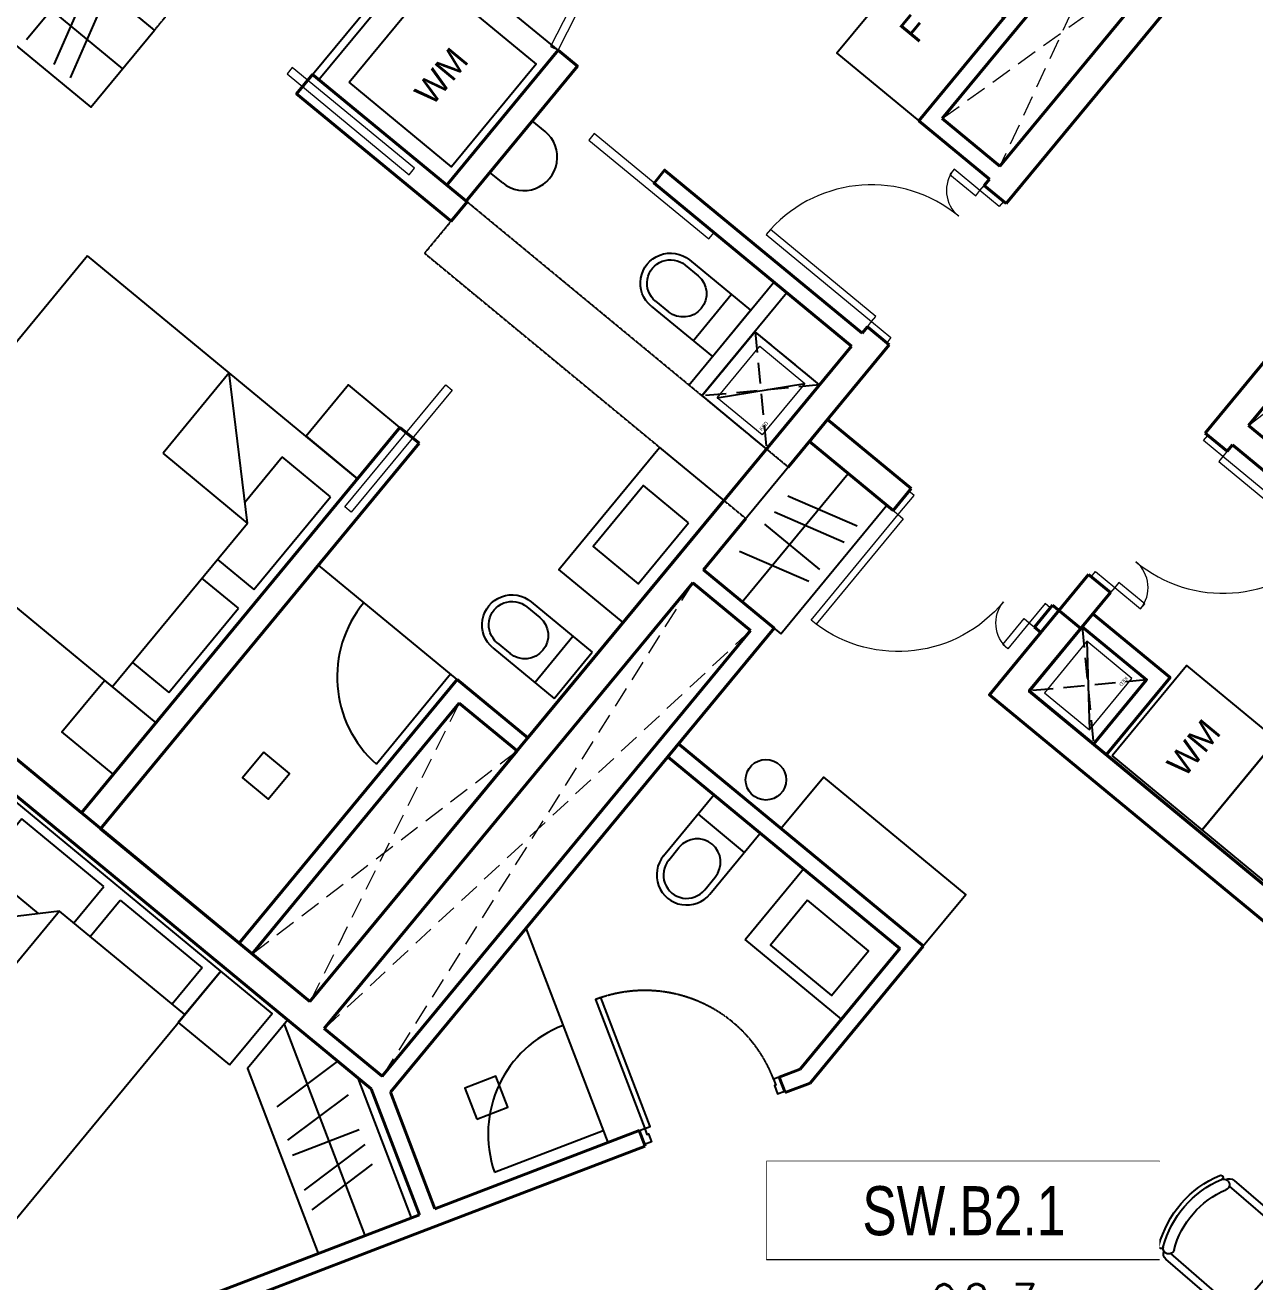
# Model space of a CAD drawing. Header units: millimetres. Extents: x -361679452 to 361242511, y -278557090 to 278849308.
# Drawn here: x 64801 to 72179, y 73824 to 81365 of the extents above; entities that cross this region are included whole.
import ezdxf
from ezdxf.enums import TextEntityAlignment as Align
from ezdxf.xclip import XClip

# ---------------------------------------------------------------- set-up
doc = ezdxf.new("R2010")
doc.units = ezdxf.units.MM
doc.header["$MEASUREMENT"] = 0
doc.header["$XCLIPFRAME"] = 0
doc.set_wipeout_variables(frame=1)
doc.linetypes.add('HIDDEN', pattern=[0.375, 0.25, -0.125])
doc.linetypes.add('TYPICAL 2 +1 BEDROOM FRONT$0$DASHED2', pattern=[9.524999999999999, 6.35, -3.175])
for name, color, linetype in [('A-_ANOT----_H-_N', 8, 'Continuous'), ('A-_FURN----_E-_N', 251, 'Continuous'), ('A-ANNO-ROOM', 50, 'Continuous'), ('A-DRAIN', 251, 'Continuous'), ('A-FLOR-STRS', 1, 'Continuous'), ('A-FURNITURE', 251, 'Continuous'), ('A-GLAZ', 135, 'Continuous'), ('A-UNIT', 1, 'Continuous'), ('A-WINDOW', 60, 'Continuous'), ('KT-Tuong', 1, 'Continuous'), ('MEP-M-DUCT-15', 6, 'Continuous'), ('MEP-M-DUCT-25', 7, 'Continuous'), ('SPE-MEP-General', 170, 'Continuous'), ('trục hút mùi', 21, 'Continuous'), ('TYPICAL 1 BEDROOM$0$A-_DOOR----_E-', 32, 'Continuous'), ('TYPICAL 2 +1 BEDROOM FRONT$0$A-_DOOR----_E-', 32, 'Continuous'), ('Xref_NT1+NT2_MBDV Cot vach_220729$0$ccu12-Thay', 7, 'Continuous')]:
    doc.layers.add(name, color=color, linetype=linetype)
doc.layers.add('A-COLUMN-OPTION 2', color=7, linetype='Continuous', true_color=0x2644ed)
for name, color, linetype, lineweight in [('KT-Chuviet', 255, 'Continuous', 15), ('KT-lomo nuoc', 3, 'HIDDEN', 5), ('KT-Net cat', 1, 'Continuous', 40), ('KT-Net cua', 87, 'Continuous', 9), ('KT-Net thay', 7, 'Continuous', 15), ('KT-Net truc', 18, 'Continuous', 15), ('SPE-MEP-HVAC', 140, 'Continuous', 0), ('SPE-MEP-M-WALL OPENING', 81, 'Continuous', 0)]:
    doc.layers.add(name, color=color, linetype=linetype, lineweight=lineweight)
doc.styles.add('220126_HDN_HBA typical plan$0$210902_YS plan 330pm ver13$0$01 Level 1$0$CENTURY GOTHIC', font='GOTHIC.TTF')
doc.styles.add('220126_HDN_HBA typical plan$0$211210_HDN_HBA_TYPICAL PLAN CORE OPT 1$0$HBA-Text', font='GOTHIC.TTF')
doc.styles.add('font unicode ccu', font='arial.ttf')
doc.styles.add('ROMANS', font='ROMANS.SHX')
doc.styles.get("Standard").update_dxf_attribs({"font": 'arial.ttf'})

# ---------------------------------------------------------------- blocks, each defined once
blk = doc.blocks.new('A$C21AF0CCA')
at = {"layer": 'A-ANNO-ROOM', "insert": (1197.56892258345, 814.6835720778872), "char_height": 600, "attachment_point": 2, "rotation": 0.10542954816276216, "style": '220126_HDN_HBA typical plan$0$211210_HDN_HBA_TYPICAL PLAN CORE OPT 1$0$HBA-Text'}
blk.add_mtext_dynamic_manual_height_columns('1-BR+', width=722857412.8743668, gutter_width=9765.624999999996, heights=[0], dxfattribs=at)
blk = doc.blocks.new('*U28')
at = {"color": 0}
for points in [[(-1100, -150), (-1100, 0), (-1060, 0), (-1060, -150)], [(-40, -150), (-40, 0), (0, 0), (0, -150)], [(-1020, -150), (-1060, -150), (-1060, -350.9565185792744), (-1020, -350.9565185792744)], [(-40, -150), (-80, -150), (-80, -970), (-40, -970)]]:
    blk.add_lwpolyline(points, close=True, dxfattribs=at)
for centre, radius, start, end in [((-1060.538708044109, -150.4191404617477), 200.5381016879552, 270.1539145637665, 0.05069369801717966), ((-41.53932015914406, -152.4398411269907), 818.4643164306439, 179.8292010983319, 267.3066065333389)]:
    blk.add_arc(centre, radius, start, end, dxfattribs=at)
blk = doc.blocks.new('qweewe')
for p, q in [((-226617.649540008, -3043559.718917042, 0.0008727778800783348), (-226617.6495399146, -3043199.718917044, 0.0008727778800783348)), ((-226142.6495399146, -3043199.718917163, 0.0008727778800783348), (-226617.6495399146, -3043199.718917044, 0.0008727778800783348)), ((-226467.6495400079, -3043559.718917079, 0.0008727778800783348), (-226467.6495399145, -3043199.718917081, 0.0008727778800783348)), ((-226142.649539925, -3043239.718917165, 0.0008727778800783348), (-226242.649539925, -3043239.718917139, 0.0008727778800783348)), ((-226142.6495399976, -3043519.718917165, 0.0008727778800783348), (-226242.6495399976, -3043519.718917141, 0.0008727778800783348)), ((-226142.649540008, -3043559.718917165, 0.0008727778800783348), (-226617.649540008, -3043559.718917042, 0.0008727778800783348))]:
    blk.add_line(p, q)
for centre, radius, start, end in [((-226142.6495399613, -3043379.718917165, 0.0008727778800783348), 179.9999999999927, 269.9999999833247, 89.99999998332474), ((-226242.6495399613, -3043379.718917141, 0.0008727778800783348), 139.9999999999927, 89.99999998332474, 269.9999999833247), ((-226142.6495399613, -3043379.718917165, 0.0008727778800783348), 139.9999999999927, 269.9999999833247, 89.99999998332474)]:
    blk.add_arc(centre, radius, start, end)
blk = doc.blocks.new('BEDH-1')
for p, q in [((475, -1.054711873393899e-13), (-475, 1.054711873393899e-13)), ((-475, 1.054711873393899e-13), (-475.0000000000002, -1050)), ((-381.8394731497392, -27.72451273631296), (-381.8394731497393, -215.2726866770535)), ((-20.94842891092413, -27.72451273631304), (-381.8394731497392, -27.72451273631296)), ((-20.94842891092416, -169.6087834425271), (-20.94842891092413, -27.72451273631304)), ((379.7956140944734, -27.72451273631313), (52.11540216114371, -27.72451273631306)), ((52.11540216114371, -27.72451273631306), (52.11540216114368, -169.6087834425271)), ((379.7956140944734, -169.6087834425271), (379.7956140944734, -27.72451273631313)), ((474.9999999999998, -1050), (475, -1.054711873393899e-13)), ((-162.6479800441303, -169.608783442527), (-475.0000000000001, -498.4003835124894)), ((474.9999999999999, -169.6087834425272), (-162.6479800441303, -169.608783442527)), ((-162.6479800441303, -169.608783442527), (-162.6479800441303, -498.4003835124894)), ((-206.9290897110478, -215.2726866770535), (-381.8394731497393, -215.2726866770535)), ((-475.0000000000001, -498.4003835124894), (-162.6479800441303, -498.4003835124894)), ((-475.0000000000002, -1050), (474.9999999999998, -1050))]:
    blk.add_line(p, q)
blk = doc.blocks.new('*U266')
at = {"layer": 'KT-lomo nuoc', "ltscale": 500}
for p, q in [((286.2778191687934, 346.6552116382866), (1503.509651482183, -1241.617403262233)), ((1789.787470650976, -894.9528945716069), (1.734723475976807e-18, -0.009297052340116354))]:
    blk.add_line(p, q, dxfattribs=at)
blk.add_lwpolyline([(286.2778191687934, 346.6552116382866), (1789.787470650976, -894.9528945716069), (1503.509651482183, -1241.617403262233), (1.734723475976807e-18, -0.009297052340116354)], close=True, dxfattribs=at)
blk = doc.blocks.new('*U272')
at = {"layer": 'KT-lomo nuoc', "ltscale": 500}
for p, q in [((286.7013093576688, 347.1680317327252), (1321.697493720567, -1091.475733960811)), ((1608.398803078236, -744.2984051757461), (1.734723475976807e-18, -0.009297052340116354))]:
    blk.add_line(p, q, dxfattribs=at)
blk.add_lwpolyline([(286.7013093576688, 347.1680317327252), (1608.398803078236, -744.2984051757461), (1321.697493720567, -1091.475733960811), (1.734723475976807e-18, -0.009297052340116354)], close=True, dxfattribs=at)
blk = doc.blocks.new('EEWQEQEWQE')
at = {"layer": 'A-_ANOT----_H-_N', "elevation": -1.478452713999903e-08}
blk.add_lwpolyline([(2150717.997624395, -1826763.591999733), (2150517.997624395, -1826763.591999733), (2150517.997624395, -1826963.591999733), (2150717.997624393, -1826963.591999733)], close=True, dxfattribs=at)
at = {"layer": 'A-COLUMN-OPTION 2', "linetype": 'HIDDEN', "transparency": 33554618}
blk.add_lwpolyline([(2154041.375773023, -1821398.784992293), (2153641.375773028, -1821398.784992293), (2153641.375477958, -1823498.784992292), (2154041.375477955, -1823498.784992296)], close=True, dxfattribs=at)
at = {"layer": 'A-COLUMN-OPTION 2', "linetype": 'HIDDEN', "transparency": 33554618, "elevation": 1.655659883832373e-08}
blk.add_lwpolyline([(2154041.375782398, -1825600.149225699), (2153641.3757824, -1825600.149225694), (2153641.3757824, -1828100.149225696), (2154041.375782397, -1828100.149225689)], close=True, dxfattribs=at)
at = {"layer": 'A-DRAIN'}
for p, q in [((2153341.373201197, -1821660.22217115, -0.005215814320935779), (2153341.37564096, -1823498.783034294, -0.0582223487648839)), ((2153535.650548475, -1822944.107866433, -0.1498657787379717), (2153107.411976278, -1822944.105071465, -0.1498657787379717)), ((2153535.649927223, -1823039.294495371, -0.1498657787379717), (2153098.755770832, -1823164.768188817, -0.1498657787379716)), ((2153535.649108281, -1823164.771040277, -0.1498657787379716), (2153098.754951885, -1823290.244733722, -0.1498657787379717)), ((2154265.026035154, -1825693.690635293, -0.07536081785618566), (2154264.851743987, -1825593.418900863, -0.07536081785680204)), ((2151792.573295628, -1827379.843798171, 1.660053881483133e-08), (2151792.723466101, -1826301.218238071, -0.1232705323116626)), ((2151792.588710848, -1827329.843757253, -0.01063420374967751), (2151093.035287879, -1827329.935462189, -0.01063420374954912))]:
    blk.add_line(p, q, dxfattribs=at)
at = {"layer": 'A-DRAIN', "extrusion": (-4.29037403845902e-11, 7.506917575683006e-07, 0.9999999999997183)}
blk.add_line((2155090.294810928, -1825442.151926782, -0.07536081785680082), (2155090.231989507, -1824449.516123737, -0.0007507287103676323), dxfattribs=at)
at = {"layer": 'A-DRAIN'}
blk.add_lwpolyline([(2153641.375477958, -1823498.784992292), (2153641.37575843, -1821502.668993143), (2153041.372740547, -1821819.861105507), (2153041.375803957, -1823498.781076291)], close=True, dxfattribs=at)
for points, elevation in [([(2154143.3874787, -1824597.814567751), (2154943.387478698, -1824597.814567753), (2154943.3874787, -1825393.98024783), (2154143.387478701, -1825393.980247832)], -0.1303387026334293), ([(2150441.37307075, -1826151.348953924), (2150041.37307075, -1826151.348953922), (2150041.37307075, -1825751.348953924), (2150441.373070751, -1825751.348953922)], -1.493546528119616e-08), ([(2152341.3757824, -1826151.350313158), (2152741.3757824, -1826151.350313158), (2152741.3757824, -1825751.350313158), (2152341.3757824, -1825751.35031316)], -1.493546528119616e-08), ([(2156141.997408668, -1827379.844898239), (2156941.997408666, -1827379.84489824), (2156942.006535355, -1826743.369985578), (2156142.006535355, -1826743.36998558)], 1.655659908946795e-08), ([(2152691.567477744, -1827929.844196816), (2152690.754005742, -1827429.844748261), (2153640.562302883, -1827429.844798225), (2153641.375774887, -1827929.844246775)], 1.655659881810432e-08), ([(2153402.687508949, -1827851.874827492), (2153403.162034284, -1827501.875149051), (2152928.162470937, -1827501.231150385), (2152927.687945605, -1827851.230828822)], 9.559745229531318e-07)]:
    blk.add_lwpolyline(points, close=True, dxfattribs=dict(at, elevation=elevation))
at = {"layer": 'A-DRAIN', "elevation": -0.07536081785556939}
blk.add_lwpolyline([(2154665.024773213, -1825692.723383341), (2154664.850954797, -1825592.723626875)], dxfattribs=at)
at = {"layer": 'A-DRAIN'}
for centre, radius, start, end in [((2154465.025075346, -1825693.071020503, -0.07536081785618562), 200, 180.0219103936176, 0.09959071826763516), ((2151792.591988118, -1827354.843757036, -0.01063420368761836), 700.0000000000008, 90.00751094027243, 177.9607978027903)]:
    blk.add_arc(centre, radius, start, end, dxfattribs=at)
at = {"layer": 'A-FURNITURE', "extrusion": (-4.290374038527842e-11, 7.506917575683004e-07, 0.9999999999997182)}
blk.add_line((2154041.375783684, -1827326.423576429, -6.973141551509953), (2154842.989443049, -1827326.423581665, 3.593608077778754e-08), dxfattribs=at)
at = {"layer": 'A-GLAZ'}
for points in [[(2159434.622807985, -1818632.002951168, 0.04860177569147663), (2148632.312389636, -1824181.571741634, 0.0197340581836369), (2148391.745191189, -1824343.434509244, 0.001147347781733082)], [(2159434.622807987, -1818739.588816064, 0.04844284070302934), (2148686.419099741, -1824265.669684074, 0.001413901070745157), (2148396.962371796, -1824452.649634288, 0.001413901070745157)], [(2159434.622807986, -1818847.20183405, 0.0482833586568375), (2148740.525809843, -1824349.767626508, 0.001681507526540475), (2148396.962371796, -1824571.959113657, 0.001681507526540475)]]:
    blk.add_lwpolyline(points, format="xyb", dxfattribs=at)
at = {"layer": 'KT-Net cat'}
for p, q in [((2149741.375709262, -1826150.932641408, 1.66005387340447e-08), (2149741.375722187, -1823719.172862774, 1.660053889063739e-08)), ((2149741.375708465, -1826150.932641408, -1.493546528119616e-08), (2152741.3757824, -1826151.350313158, -1.493546528119616e-08)), ((2152741.3757824, -1826151.350313158, -1.493546528119616e-08), (2152741.3757824, -1826301.35031316, -1.493546528119616e-08)), ((2149741.375699807, -1827929.843279376, 1.660053861949197e-08), (2149741.375708465, -1826300.932641407, 1.660053872438854e-08)), ((2152741.3757824, -1826301.35031316, -1.493546528119616e-08), (2149741.375708465, -1826300.932641407, -1.493546528119616e-08)), ((2149741.375838914, -1827379.843279377, 1.66005386549115e-08), (2151792.573295628, -1827379.843798171, 1.660053881483133e-08)), ((2151792.573295628, -1827379.843798171, 1.660053881483133e-08), (2151792.573156519, -1827929.84953869, 1.660053877941856e-08)), ((2156141.997408668, -1827379.844898239, 1.660053915393589e-08), (2156141.997269561, -1827929.844898239, 1.660053911851635e-08)), ((2156141.997408668, -1827379.844898239, 1.660053915393589e-08), (2157956.116777372, -1827379.845357071, 1.660053929537683e-08)), ((2149741.375813622, -1827479.843279376, 1.660053864847405e-08), (2151692.573270335, -1827479.843772879, 1.66005388005944e-08)), ((2151692.573270335, -1827479.843772879, 1.66005388005944e-08), (2151692.573156519, -1827929.849513398, 1.660053877161909e-08)), ((2156241.997383376, -1827479.844923531, 1.660053915529114e-08), (2156241.997269561, -1827929.844923531, 1.660053912631583e-08)), ((2156241.997383376, -1827479.844923531, 1.660053915529114e-08), (2157956.11666388, -1827479.845357071, 1.66005392889326e-08)), ((2149741.375699807, -1827929.843279376, 1.660053861949197e-08), (2151692.573156521, -1827929.843772879, 1.660053877161909e-08)), ((2151792.57315652, -1827929.843798171, 1.660053877941856e-08), (2154842.989443043, -1827929.844569691, 1.660053901724509e-08)), ((2154942.989291981, -1827929.844594982, 1.66005390250378e-08), (2154992.98929097, -1827929.844607629, 1.660053902893414e-08)), ((2154992.98929097, -1827929.844607629, 1.660053902893414e-08), (2154992.97847887, -1828099.950830385, 1.254999591519081e-08)), ((2156092.98929097, -1827929.844885843, 1.660053911470131e-08), (2156092.978474444, -1828100.020747343, 7.867792655539571e-09)), ((2156092.98929097, -1827929.844885843, 1.660053911470131e-08), (2156141.997269561, -1827929.844898239, 1.660053911851635e-08)), ((2156241.997269561, -1827929.844923531, 1.660053912631583e-08), (2157956.116153169, -1827929.845357071, 1.666628604497414e-08)), ((2154992.97847887, -1828099.950830386, 1.254999591519081e-08), (2154041.375768254, -1828099.890345688, 1.660053894379718e-08)), ((2158041.375783846, -1828100.144589173), (2156092.978474444, -1828100.020747343, 7.867792655532795e-09))]:
    blk.add_line(p, q, dxfattribs=at)
at = {"layer": 'KT-Net cat', "elevation": 1.655659899930866e-08}
blk.add_lwpolyline([(2154040.048755605, -1824399.467109241), (2153890.048755523, -1824399.464251628), (2153891.375782317, -1825600.146368078), (2154041.375782398, -1825600.149225699)], close=True, dxfattribs=at)
at = {"layer": 'KT-Net cat', "extrusion": (0, 0, -1)}
for points, elevation in [([(-2154038.788087633, -1825593.979945699), (-2155090.642447945, -1825592.151624652), (-2155090.294810928, -1825442.151926782), (-2154038.440450622, -1825443.980247832)], 0.0753608178568019), ([(-2154842.989443043, -1827929.844569691), (-2154842.989443046, -1826393.69521466), (-2154942.989291981, -1826393.521396154), (-2154942.989291981, -1827929.844594982)], -3.593607914148929e-08)]:
    blk.add_lwpolyline(points, dxfattribs=dict(at, elevation=elevation))
at = {"layer": 'KT-Net cua'}
for points, elevation in [([(2153945.596036163, -1825228.566544292), (2153995.596036165, -1825228.566544292), (2153995.596036163, -1824278.566544284), (2153945.596036163, -1824278.566544286)], -0.01005441728177935), ([(2154793.755986623, -1826860.034578567), (2154843.755911088, -1826859.947669313), (2154842.222975001, -1825927.442760004), (2154792.223050533, -1825927.529669263)], 3.593607914148251e-08), ([(2152162.94271604, -1826251.350313158), (2152162.942716038, -1826201.350313156), (2153112.942716045, -1826201.350313156), (2153112.942716043, -1826251.350313158)], -1.493546528119616e-08)]:
    blk.add_lwpolyline(points, close=True, dxfattribs=dict(at, elevation=elevation))
at = {"layer": 'KT-Net cua', "extrusion": (-4.29037403845902e-11, 7.506917575683006e-07, 0.9999999999997183), "elevation": -1.445797656660422}
blk.add_lwpolyline([(2155578.732471141, -1825332.404002667), (2155567.829054462, -1825283.607327525), (2155079.391394249, -1825393.355251079), (2155090.29481093, -1825442.151926217)], close=True, dxfattribs=at)
at = {"layer": 'KT-Tuong'}
for p, q in [((2154041.375782397, -1827326.423576428, -6.973141562700531), (2154842.989443044, -1827326.423581665, 3.589055649669757e-08)), ((2154041.375781744, -1827426.423576429, -6.973141562700531), (2154842.989442391, -1827426.423581665, 3.589055643486086e-08))]:
    blk.add_line(p, q, dxfattribs=at)
at = {"layer": 'TYPICAL 1 BEDROOM$0$A-_DOOR----_E-', "extrusion": (7.506488538279159e-07, 7.50734661307781e-07, 0.9999999999994365), "elevation": 0.2472877942679956}
blk.add_lwpolyline([(2154040.048755003, -1824449.467109943), (2154040.048755003, -1824399.467109935), (2155090.235221373, -1824399.516124585), (2155090.235221371, -1824449.516124587)], close=True, dxfattribs=at)
at = {"layer": 'A-FURNITURE', "xscale": 2.000000000000008, "yscale": 2.000000000000008, "zscale": 2.000000000000008, "rotation": 180.0003884753696}
blk.add_blockref('BEDH-1', (2151391.375782894, -1826151.356754324, -1.493546528119615e-08), dxfattribs=at)
at = {"layer": 'A-FURNITURE'}
for p, xscale, rotation in [((5197424.039126122, -1595419.348312099, -0.001303066083647497), -0.9999999999999997, 270.0995909827211), ((5195639.989064785, -1601334.303281378, 0.04385997043025281), -1, 269.9990237989078)]:
    blk.add_blockref('qweewe', p, dxfattribs=dict(at, xscale=xscale, rotation=rotation))
at = {"layer": 'KT-lomo nuoc', "linetype": 'HIDDEN', "extrusion": (4.341341446516369e-13, 2.487609216719892e-17, -1), "zscale": -1, "rotation": 39.54789867754551}
blk.add_blockref('*U266', (-2151691.28769772, -1827929.525678411, 9.340771742080558e-07), dxfattribs=at)
at = {"layer": 'KT-lomo nuoc', "linetype": 'HIDDEN', "extrusion": (4.341341446516368e-13, 2.487609216722416e-17, -1), "zscale": -1, "rotation": 39.54789867754551}
blk.add_blockref('*U272', (-2157956.116153169, -1827929.845357071, 9.201306748915374e-07), dxfattribs=at)
at = {"layer": 'KT-Net cua', "rotation": 179.9999999999998}
blk.add_blockref('*U28', (2154992.989283457, -1828079.844607629, 1.660057004100585e-08), dxfattribs=at)
at = {"layer": 'A-DRAIN', "char_height": 150, "width": 310.8634934604634, "attachment_point": 6, "style": '220126_HDN_HBA typical plan$0$210902_YS plan 330pm ver13$0$01 Level 1$0$CENTURY GOTHIC'}
for s, insert in [('WM', (2154702.276928265, -1825001.726677799, -0.08883306734944026)), ('F', (2156610.474849084, -1827005.240449664, 0.1269280912020526))]:
    blk.add_mtext(s, dxfattribs=dict(at, insert=insert))
blk = doc.blocks.new('queen')
at = {"layer": 'A-_FURN----_E-_N', "color": 8, "ltscale": 5}
for p, q in [((103708.7220491096, -43779.56716111233, 0.08430394160656397), (103708.7349314408, -42179.5671611561, 0.08430394160656397)), ((103708.7349314408, -42179.5671611561, 0.08430394160656397), (105708.7349313924, -42179.58139952202, 0.08430394160656397)), ((105369.5173645152, -42179.57909956784, 0.08430394160656397), (105369.5087177863, -43154.87505962676, 0.08430394160656397)), ((105708.7349313924, -42179.58139952202, 0.08430394160656397), (105708.7220490614, -43779.58139947825, 0.08430394160656397)), ((105653.2742868792, -42278.08792949957, 0.08430394160656397), (105369.5164911309, -42278.09128250298, 0.08430394160656397)), ((105653.2791806876, -42916.0818454111, 0.08430394160656397), (105653.2742868792, -42278.08792949957, 0.08430394160656397)), ((105369.5106392817, -42916.08376941108, 0.08430394160656397), (105653.2791806876, -42916.0818454111, 0.08430394160656397)), ((105369.5106392817, -43043.07902958919, 0.08430394160656397), (105653.2791806876, -43043.08095358917, 0.08430394160656397)), ((105653.2791806876, -43043.08095358917, 0.08430394160656397), (105653.2742868792, -43681.07486950071, 0.08430394160656397)), ((104711.9212820593, -43779.57464099536, 0.08430394160656397), (104711.9255176615, -43154.87060109805, 0.08430394160656397)), ((105369.5087177863, -43154.87505962676, 0.08430394160656397), (104711.9212820593, -43779.57464099536, 0.08430394160656397)), ((105369.5087177863, -43154.87505962676, 0.08430394160656397), (104711.9255176615, -43154.87060109805, 0.08430394160656397)), ((105278.1783354485, -43241.63774472778, 0.08430394160656397), (105278.1779390064, -43681.07232628227, 0.08430394160656397)), ((105653.2742868792, -43681.07486950071, 0.08430394160656397), (105278.1779390064, -43681.07232628227, 0.08430394160656397)), ((105708.7220490614, -43779.58139947825, 0.08430394160656397), (103708.7220491096, -43779.56716111233, 0.08430394160656397))]:
    blk.add_line(p, q, dxfattribs=at)
at = {"layer": 'A-_FURN----_E-_N', "color": 8, "ltscale": 5, "elevation": 0.08430394160656397}
for points in [[(105308.7349313924, -41779.58139952202), (105708.7349313924, -41779.58139952202), (105708.7349313924, -42179.58139952202), (105308.7349313924, -42179.58139952202)], [(105308.7349313924, -43779.58004353079), (105708.7349313924, -43779.58004353079), (105708.7349313924, -44179.58004353079), (105308.7349313924, -44179.58004353079)]]:
    blk.add_lwpolyline(points, close=True, dxfattribs=at)
blk = doc.blocks.new('*U64')
at = {"layer": 'TYPICAL 2 +1 BEDROOM FRONT$0$A-_DOOR----_E-'}
for points in [[(79.99999999912372, 920), (39.9999999991237, 920), (39.99999999912325, 0), (79.99999999912325, 0)], [(0, 0), (0, 0), (0, 0), (39.99999999912325, 0), (39.99999999912325, -42), (49.99999999912689, -42), (49.99999999912689, -100), (0, -100), (0, -100), (0, -100)], [(1000, 0), (1000, 0), (1000, 0), (960.0000000008731, 0), (960.0000000008731, -42), (950.0000000008731, -42), (950.0000000008731, -100), (1000, -100), (1000, -100), (1000, -100)]]:
    blk.add_lwpolyline(points, close=True, dxfattribs=at)
at = {"layer": 'TYPICAL 2 +1 BEDROOM FRONT$0$A-_DOOR----_E-', "color": 8, "linetype": 'TYPICAL 2 +1 BEDROOM FRONT$0$DASHED2', "ltscale": 0.1}
blk.add_arc((39.99999999912325, 0), 920.0000000017498, 0, 90, dxfattribs=at)
blk = doc.blocks.new('CH12')
for p, q in [((-312.375, -149.2411279597436), (-312.375, -572.1779138786915)), ((-267.75, -149.2411279597436), (-267.75, -639.6303226458076)), ((267.75, -639.6303226458076), (267.75, -149.2411280118249)), ((312.375, -572.1779138786915), (312.375, -149.2411246072115)), ((-232.0500000000029, -675.3303226458047), (232.0500000000029, -675.3303226458047))]:
    blk.add_line(p, q)
for centre, radius, start, end in [((-273.6712626853696, -77.20016474780641), 13.38749999999989, 116.2505862071374, 296.2505862071374), ((0, -632.1362743546706), 632.1362743546692, 63.74941379286258, 116.2505862071374), ((0, -632.1362743546706), 605.3612743546691, 63.7494137928626, 116.2505862071374), ((273.671262685355, -77.20016474780641), 13.38750000000007, 243.7494137928627, 63.74941379286245), ((-267.75, -149.2411279597436), 44.62499999999999, 111.939144832112, 180), ((-252.9468673518131, -119.2240579767858), 33.46874999998481, 116.2505888953854, 296.2505888953855), ((0, -632.1362743546706), 538.4237743546691, 63.74941109871938, 116.2505888953856), ((252.9468674045929, -119.2240580028119), 33.46875000001501, 243.7494110987195, 63.74941109871941), ((267.75, -149.2411280118286), 44.62499999999959, 0, 68.06085506708637), ((-290.0625, -549.8654138786915), 31.55464011044969, 225, 315), ((290.0625, -549.8654138786915), 31.55464011044961, 225.0000000000001, 315.0000000000002), ((-232.0500000000029, -639.6303226458076), 35.7, 180, 269.9999999999999), ((232.0500000000029, -639.6303226458076), 35.7, 270, 0)]:
    blk.add_arc(centre, radius, start, end)
blk = doc.blocks.new('*U268')
at = {"layer": 'KT-lomo nuoc', "ltscale": 500}
for p, q in [((286.681388548338, 347.1439088803174), (2675.497267523153, -2209.45244377532)), ((2962.178656071492, -1862.299237842663), (1.734723475976807e-18, -0.009297052340116354))]:
    blk.add_line(p, q, dxfattribs=at)
blk.add_lwpolyline([(286.681388548338, 347.1439088803174), (2962.178656071492, -1862.299237842663), (2675.497267523153, -2209.45244377532), (1.734723475976807e-18, -0.009297052340116354)], close=True, dxfattribs=at)
blk = doc.blocks.new('Condo-2BR corner 2')
at = {"layer": 'A-COLUMN-OPTION 2', "linetype": 'HIDDEN', "transparency": 33554618, "elevation": 1.655654818526215e-08}
blk.add_lwpolyline([(-4201.36423340076, -9.378494723932818e-06), (-4201.364233398839, 399.9999906215198), (-6701.364233398897, 399.9999906233752), (-6701.364233397035, -9.37651566346176e-06)], close=True, dxfattribs=at)
at = {"layer": 'A-COLUMN-OPTION 2', "linetype": 'HIDDEN', "transparency": 33554618}
blk.add_lwpolyline([(-2.91038304567337e-11, -1.818989403545856e-11), (-1.891748979687691e-09, 399.9999999943939), (-2100.00000000195, 400.0002950634043), (-2100.000000000087, 0.0002950690868601669)], close=True, dxfattribs=at)
at = {"layer": 'A-DRAIN'}
for p, q in [((-7440.796155052813, 4814.379487968388, -0.1498657773984647), (-7334.801251864585, 5256.403505570535, -0.1498657773984647)), ((-6498.058698369743, 4504.054256881911, -0.0205319574186276), (-7679.308155727194, 5172.599135126668, -0.05966394208628576)), ((-7331.596373815642, 4752.57519119923, -0.1498657773984647), (-7225.601470631111, 5194.5992087921, -0.1498657773984647)), ((-7248.75731361151, 4705.690391590211, -0.1498657773984647), (-7037.82559068923, 5078.378039618347, -0.1498657773984647)), ((-7063.10008260663, 4585.701580415818, -0.1498657773984647), (-6957.105179422157, 5027.725598004963, -0.1498657773984647)), ((-6885.829569336114, 4472.512011220537, -0.03162220447224945), (-6779.834666149778, 4914.5360288228, -0.03162220447224945)), ((-7003.137621435191, 800.0769865405637, -0.02939108260033813), (-7003.078162560327, -199.9518695828192, -0.05822236425611468)), ((-6795.869661565928, 575.410391919253, -0.1498657937756705), (-7232.756523406337, 449.9113019573961, -0.1498657931018126)), ((-6808.835498735396, 354.7345905751099, -0.1498657939899868), (-7237.074070373637, 354.7124919649323, -0.1498657931966317)), ((-6808.830586772499, 259.5479617603014, -0.1498657940928006), (-7245.717448620155, 134.0488718021479, -0.1498657934189428)), ((-6808.824111742986, 134.0714170225001, -0.1498657942283318), (-7245.710973594425, 8.572327056903305, -0.1498657935544739))]:
    blk.add_line(p, q, dxfattribs=at)
for points, elevation in [([(-7827.075059159222, 4911.515126848219), (-7046.962310552219, 4469.999768836202), (-6498.058700436581, 4469.999765843462), (-6498.058698371548, 4848.76966107386), (-7531.541276803677, 5433.683100102116)], 1.339506974741209e-09), ([(-7302.915409525362, 800.0590134235863), (-7302.877267232485, -200.0208364614555), (-6701.350372429413, -199.9848756879474), (-6701.388232864236, 799.9612255593347)], -1.154599566703729e-05)]:
    blk.add_lwpolyline(points, close=True, dxfattribs=dict(at, elevation=elevation))
at = {"layer": 'A-FURNITURE', "ltscale": 5}
for p, q in [((-8035.800803992985, 4384.380130408277, 0.02753256274938359), (-8380.417466363026, 3775.477525416685, -1.660234513806331e-08)), ((-7250.444563017198, 3135.954082283246, -1.823858999609317e-08), (-8448.289063047676, 3813.890373190949, -1.526520218038526e-08))]:
    blk.add_line(p, q, dxfattribs=at)
for points, elevation in [([(-7751.44530143225, 4207.172664700021), (-7849.955162145285, 4033.115756349562), (-7675.898253796709, 3934.60589564771), (-7577.3883930874, 4108.662803990675)], -1.727929219721519e-08), ([(-8306.633913404163, 2350.340449556566), (-8306.568792723876, 1800.340453414126), (-9056.5687874695, 1800.251652494004), (-9056.633908144053, 2350.251648634508)], -1.153886529127525e-05), ([(-8446.012136517878, 1929.903609910903), (-8445.579051581037, 2279.90334208489), (-8920.578687847563, 2280.491100208663), (-8921.011772782513, 1930.491368038569)], -1.153863049906763e-05), ([(-8048.447211802093, 1700.3523708842), (-8048.42319283649, 1299.734467111444), (-9156.538779951661, 1299.746226999869), (-9156.562798913656, 1700.364130770733)], -1.153886529123538e-05)]:
    blk.add_lwpolyline(points, close=True, dxfattribs=dict(at, elevation=elevation))
blk.add_circle((-7792.637511702458, 1532.145579712447, -1.044842047490067e-09), 121.6887198863556, dxfattribs=at)
blk.add_arc((-8402.112456951378, 3787.877177525272, 0.02753256360481011), 699.9999999165466, 330.4926838101224, 58.44597080747133, dxfattribs=at)
at = {"layer": 'KT-Net cat'}
for p, q in [((-6835.226498560776, 6664.005605297312, -1.493545078436957e-08), (-7851.700343933742, 4867.999665733212, -1.315230850483962e-08)), ((-6971.509887866181, 6626.232084173233, -1.493543122210299e-08), (-7891.276988965372, 5001.096713809016, -1.493616524176634e-08)), ((-7891.279766179679, 5001.092211343293, -1.493546621129931e-08), (-8633.82618558788, 3689.087720377265, -1.493546615682494e-08)), ((-7851.700343933742, 4867.999665733212, 2.864791967404246e-09), (-7148.474991840165, 4469.999769375743, 4.019106038042731e-09)), ((-8546.798885046679, 3639.833435041848, -1.493546614737883e-08), (-7900.956502132089, 4780.971906474795, -1.493546619475846e-08)), ((-7900.956502132089, 4780.971906474795, -1.493546587659256e-08), (-7249.954619713681, 4412.528588895784, 4.746795202556662e-09)), ((-7148.474991840165, 4469.999769375743), (-6699.997747214366, 4469.999766992009, -1.695940876049343e-09)), ((-2425.92285372896, 4470.000050905928, -1.493545087372138e-08), (-6701.350333635899, 4470.000074177853, -1.493545114784835e-08)), ((-7251.34239452632, 800.1723043622151, -3.689774948103485e-09), (-7249.954619713681, 4412.528588895784)), ((-7151.30402073171, 900.1339158365045), (-7149.970914565929, 4369.999769383659)), ((-7149.970914565929, 4369.999769383659), (-6699.970881421788, 4369.999766991885, -1.695940868243087e-09)), ((-6701.302722577791, 899.9612001050664), (-6699.970881421876, 4369.999766991943)), ((-6529.997750006238, 4300.000073207604), (-6531.494552537595, 400.1770337362723)), ((-6529.997750006238, 4300.000073207604), (-2320.387870481325, 4300.000050833401, -1.493545085248457e-08)), ((-8633.82618558788, 3689.087720377265, -1.493546615682494e-08), (-8546.798885046679, 3639.833435041848, -1.493546614737883e-08)), ((-9077.120434572891, 2905.831574868371, -1.493675783428329e-08), (-9156.626650100661, 2765.353014288874, -1.369836620105441e-06)), ((-8990.091985692241, 2856.576635162044, -1.493837742707595e-08), (-9077.120439861028, 2905.831565516015, -1.49367578327112e-08)), ((-8990.091985692241, 2856.576635162044, -1.493837742729279e-08), (-9056.6250711389, 2739.020139579483, 8.772121406523198e-07)), ((-9156.56279891354, 1700.364130770769, -1.153886529121714e-05), (-9156.626650100661, 2765.353014288874, -1.153886529131405e-05)), ((-9056.56878913645, 1800.279457119945, -1.153886529123454e-05), (-9056.6250711389, 2739.020139579483, -1.153886529132638e-05)), ((-7250.934980600228, 1800.38771352125, -1.425334645432642e-08), (-9056.56878913645, 1800.279457119945, -3.311087751919591e-07)), ((-7250.995550085761, 1700.387709711937, -1.425326267021152e-08), (-9156.577640011965, 1700.273460935805, -1.188808870948902e-08)), ((-6701.302722577791, 899.9612001050664), (-7151.30402073171, 900.1339158365045)), ((-6701.388232864236, 799.9612255593347, 1.660212475643478e-08), (-7251.34239452632, 800.1723043621787, -3.689774948103485e-09)), ((-6701.364253271546, 399.999990623397, 1.660048825952078e-08), (-6701.388232864178, 799.9612255593711, 1.660030829012555e-08)), ((-8451.368695830897, -199.9765374734379), (-8501.364204146172, -199.9756290093101)), ((-8451.368695830897, -199.9765374734889), (-8451.358503447525, -369.9776840362501)), ((-6701.350372429792, -200.0083369078311), (-7351.368694632518, -199.9965254801245)), ((-7351.368694632518, -199.9965254801245), (-7351.358502292249, -369.9969515185767))]:
    blk.add_line(p, q, dxfattribs=at)
for points, elevation in [([(-8501.364204146172, -199.9756290093101), (-8501.373716370523, 285.1521434799761), (-17401.34717227632, 284.9999906503181), (-17401.34897449086, 114.9999905889745), (-8671.371177292109, 115.3875224804324), (-8671.36460769907, -369.9738304328312), (-8451.358503447525, -369.9776840362501)], 1.655654810141795e-08), ([(-7351.358502292249, -369.9969515185767), (-6701.121550537966, -370.0083508946009), (-6701.121547506162, -200.0083508109201)], 1.655654820087141e-08)]:
    blk.add_lwpolyline(points, dxfattribs=dict(at, elevation=elevation))
at = {"layer": 'A-FURNITURE', "xscale": -1.000000000000002, "rotation": 90}
blk.add_blockref('queen', (-48180.93353182459, 110208.7378531824, -0.08430395654201485), dxfattribs=at)
at = {"layer": 'A-FURNITURE', "ltscale": 5, "rotation": 90.00678390549322}
blk.add_blockref('qweewe', (-3051196.498987625, 228057.6681737601, -0.0008727776392436135), dxfattribs=at)
at = {"layer": 'A-FURNITURE', "ltscale": 5, "xscale": -0.999999999999998, "rotation": 268.6719119711555}
blk.add_blockref('CH12', (-11332.89465455904, 1905.802914954682), dxfattribs=at)
at = {"layer": 'A-WINDOW', "xscale": 0.9000000000000011, "yscale": 0.9000000000000011, "zscale": 0.9000000000000011, "rotation": 240.4917219300347}
blk.add_blockref('*U64', (-8546.798887335317, 3639.833430998155, 6.376322008639664e-08), dxfattribs=at)
at = {"layer": 'KT-lomo nuoc', "linetype": 'HIDDEN', "extrusion": (2.609276103385174e-17, -4.341341445802161e-13, -1), "zscale": -1, "rotation": 129.5477381050773}
blk.add_blockref('*U268', (7151.304020733951, 900.1339100813457), dxfattribs=at)
at = {"layer": 'KT-Net cua', "xscale": -0.9999999999999992, "rotation": 179.9999999999998}
blk.add_blockref('*U28', (-7351.364199428557, -349.9730863234327), dxfattribs=at)
blk = doc.blocks.new('*U264')
at = {"layer": 'KT-lomo nuoc', "ltscale": 500}
for p, q in [((280.2058679137059, 339.302458970441), (1552.679216789929, -1282.22195196249)), ((1832.885084703635, -942.9101959397093), (1.734723475976807e-18, -0.009297052340116354))]:
    blk.add_line(p, q, dxfattribs=at)
blk.add_lwpolyline([(280.2058679137059, 339.302458970441), (1832.885084703635, -942.9101959397093), (1552.679216789929, -1282.22195196249), (1.734723475976807e-18, -0.009297052340116354)], close=True, dxfattribs=at)
blk = doc.blocks.new('Studio 3')
at = {"layer": 'A-FURNITURE'}
for points, elevation in [([(746.0522907692939, -352.6083440365037), (1191.802530677989, 187.120035445434), (1731.530910162255, -258.6302044636104), (1285.78067025356, -798.3585839455482)], -0.04131058838218386), ([(1285.78067025356, -798.358583947178), (1731.530910162255, -258.6302044626791), (2271.259289646521, -704.3804443717236), (1825.509049734101, -1244.108823853894)], -0.04131058838218381)]:
    blk.add_lwpolyline(points, close=True, dxfattribs=dict(at, elevation=elevation))
at = {"layer": 'KT-Net cat'}
for p, q in [((2923.068800344074, 3273.033592287116, -4.84618602904778e-09), (1563.478012627893, 1626.71612120379, -4.846186195522432e-09)), ((1563.184794185596, 1626.958279908926, -4.846186195497946e-09), (1910.448695335392, 1340.165348401584, -4.846186224498278e-09)), ((1436.137242771365, 1472.520214545599, -4.846186211114632e-09), (1305.060322063626, 1580.773866444884, -4.846186200168085e-09)), ((1467.844720220222, 1510.914542132756, -4.846186207232217e-09), (1436.137242771365, 1472.520214545599, -4.846186211114632e-09)), ((3268.984307954408, 23.65806866396451, -4.846186357622715e-09), (1467.809767010331, 1510.943404075515, -4.846186207229302e-09)), ((604.6428063772619, 732.5903344614198, -4.846186285935901e-09), (63.46835445234319, 77.28657456714427, -4.84618635219983e-09)), ((735.722896776977, 624.3340627001016, -4.846186296882715e-09), (604.6428063772619, 732.5903344614198, -4.846186285935901e-09)), ((735.722354864818, 624.3399212137447, -4.846186296882123e-09), (248.5367587653454, 34.41082948603434, -4.846186356535404e-09)), ((248.5367587653454, 34.41082948603434, -4.846186356535404e-09), (6975.983189928287, -5522.444708058261, -4.846186918441356e-09))]:
    blk.add_line(p, q, dxfattribs=at)
at = {"layer": 'KT-Net cat', "elevation": -4.890126305617717e-09}
blk.add_lwpolyline([(2791.989251856532, 3381.284005534777), (1305.060349900858, 1580.773843458446)], dxfattribs=at)
at = {"layer": 'KT-lomo nuoc', "linetype": 'HIDDEN', "extrusion": (2.764423071008052e-13, 3.347418513063647e-13, -1), "zscale": -1, "rotation": 349.1023465244098}
blk.add_blockref('*U264', (-3185.025882695176, 2899.157319094913, 6.494470822404268e-09), dxfattribs=at)
at = {"layer": 'KT-Net cua', "rotation": 50.44742079276701}
blk.add_blockref('*U28', (1320.481161453237, 1568.038123097562, -4.846155253989104e-09), dxfattribs=at)
at = {"layer": 'A-FURNITURE', "insert": (1121.600974509493, -444.3689576538745, 0.0004487825422765033), "char_height": 149.9999999999999, "width": 310.8634934604632, "attachment_point": 4, "rotation": 50.447420792767, "style": '220126_HDN_HBA typical plan$0$210902_YS plan 330pm ver13$0$01 Level 1$0$CENTURY GOTHIC'}
blk.add_mtext('WM', dxfattribs=at)
blk = doc.blocks.new('*U100')
at = {"color": 0}
blk.add_lwpolyline([(-2.91038304567337e-11, 0), (399.9999999999709, -9.701276818911232e-12), (399.9999999999709, 349.9999999999903), (-2.91038304567337e-11, 350)], close=True, dxfattribs=at)
at = {"layer": 'MEP-M-DUCT-15'}
for points in [[(50, 50), (50, 299.9999999999709), (149.9999999999709, 200), (50, 50)], [(349.9999999999709, 299.9999999999612), (50, 299.9999999999709), (149.9999999999709, 200), (349.9999999999709, 299.9999999999612)]]:
    blk.add_solid(points, dxfattribs=at)
at = {"layer": 'MEP-M-DUCT-25'}
blk.add_line((-2.91038304567337e-11, -2.91038304567337e-11), (399.9999999999709, 349.9999999999612), dxfattribs=at)
blk = doc.blocks.new('A$C3AE13516')
at = {"layer": 'SPE-MEP-General'}
blk.add_lwpolyline([(1.164153218269348e-10, -499.9999999996919), (500.0000000001164, -499.9999999999097), (499.9999999998836, -2.551132638473064e-10), (0, 6.45741238258779e-11)], close=True, dxfattribs=at)
at = {"layer": 'SPE-MEP-M-WALL OPENING', "color": 1, "extrusion": (-1.429368098491632e-21, 0, -1), "zscale": -1, "rotation": 180.0104958576382}
blk.add_blockref('*U100', (-49.99989876055042, -76.76334756255255), dxfattribs=at)
at = {"layer": 'SPE-MEP-M-WALL OPENING', "color": 1, "insert": (64.64127082942287, -410.7896422147874, 1.163083540589582e-07), "char_height": 21.77335910446063, "attachment_point": 7, "rotation": 359.9790082847188}
blk.add_mtext_dynamic_manual_height_columns('KED', width=18.10155403055251, gutter_width=108866.7955223031, heights=[0], dxfattribs=at)
blk = doc.blocks.new('shaft-1')
at = {"layer": 'SPE-MEP-HVAC', "color": 1, "extrusion": (4.665174019558169e-07, -7.507528270163426e-07, 0.9999999999996095), "rotation": 359.9925874577095}
blk.add_blockref('A$C3AE13516', (-130002.0999778915, 15978.35744995989, -0.06064923394400751), dxfattribs=at)
at = {"layer": 'SPE-MEP-HVAC', "color": 1, "extrusion": (-4.665600208502869e-07, 7.507361886701257e-07, -0.9999999999996094), "zscale": -1, "rotation": 0.005456199042857623}
blk.add_blockref('A$C3AE13516', (129617.389048175, 13337.9937279691, 0.06070818095407492), dxfattribs=at)
blk = doc.blocks.new('TAG CAO DO SAN')
at = {"layer": 'KT-Net thay', "flags": 128}
blk.add_lwpolyline([(1526701.778855525, -266095.2298759429), (1526701.778855525, -266566.6584041911), (1527644.63591202, -266566.6584041911), (1527644.63591202, -266095.2298759429)], close=True, dxfattribs=at)
blk.add_wipeout([(1526701.778855525, -266095.2298759429), (1527644.6359120198, -266095.2298759429), (1527644.6359120198, -266566.65840419114), (1526701.778855525, -266566.65840419114)]).dxf.layer = 'KT-Net thay'
for points in [[(1526701.778855525, -266330.9441400666), (1527644.63591202, -266330.9441400666)], [(1526701.778855525, -266566.6584041911), (1527644.63591202, -266566.6584041911)]]:
    blk.add_lwpolyline(points, dxfattribs=at)
at = {"layer": 'KT-Chuviet', "color": 31, "style": 'ROMANS', "width": 0.75}
blk.add_text('DTTT:', height=117.8571320618522, dxfattribs=at).set_placement((1526748.92170835, -266507.8139601254))
at = {"layer": 'KT-Chuviet', "color": 31, "style": 'font unicode ccu', "width": 0.75}
blk.add_attdef('TÊNPHÒNG', text='', height=117.85713, dxfattribs=at).set_placement((1527175.308820772, -266213.4467624734), align=Align.MIDDLE_CENTER)
at = {"layer": 'KT-Chuviet', "color": 31, "ltscale": 15, "style": 'ROMANS', "width": 0.75, "flags": 8}
blk.add_attdef('CAO-DO', (1527091.943339912, -266507.7298381611), '', height=117.8571320618522, dxfattribs=at)
blk = doc.blocks.new('*U242')
at = {"linetype": 'HIDDEN', "ltscale": 500}
for p, q in [((457.5770547549502, 201.5520750619685), (201.5520750619685, -457.5770547549503)), ((659.1291298169194, -256.0249796929818), (0, 0))]:
    blk.add_line(p, q, dxfattribs=at)
blk.add_lwpolyline([(457.5770547549502, 201.5520750619685), (659.1291298169194, -256.0249796929818), (201.5520750619685, -457.5770547549503), (0, 0)], close=True, dxfattribs=at)
blk = doc.blocks.new('A$Cc3a6237a')
at = {"layer": 'KT-Net cat'}
for points in [[(-51062.18626696887, -33201.85092804499), (-50599.545089145, -33583.91715757322), (-50981.68592328424, -34046.55865931138)], [(-51125.8629580978, -33278.95656342186), (-50740.33478121347, -33597.34001906654), (-51058.78547584526, -33982.87460326208)]]:
    blk.add_lwpolyline(points, dxfattribs=at)
at = {"layer": 'trục hút mùi', "linetype": 'HIDDEN', "ltscale": 1000, "xscale": -1, "rotation": 254.2212213649985}
for p in [(-53021.27612995186, -32212.67791313487, -9.379901319533636e-08), (-51058.71823685816, -33982.86819595087)]:
    blk.add_blockref('*U242', p, dxfattribs=at)

msp = doc.modelspace()

# ---------------------------------------------------------------- block references
at = {"layer": 'A-ANNO-ROOM'}
for p in [(-193366.6029767873, 192837.9996409905, 5.460855537377236e-05), (-194725.1126339572, 187914.7636662904, 5.460855537377236e-05), (-204628.500881133, 156603.4286092457, 5.461079910308954e-05)]:
    msp.add_blockref('A$C21AF0CCA', p, dxfattribs=at)

# ---------------------------------------------------------------- next in the draw order: block references
at = {"layer": 'A-UNIT', "rotation": 50.44555215313573}
msp.add_blockref('EEWQEQEWQE', (-2711839.185298655, -417940.9272728599, 1.075710446936937e-07), dxfattribs=at)

# ---------------------------------------------------------------- next in the draw order: block references
at = {"layer": 'A-UNIT', "rotation": 140.4453915806675}
msp.add_blockref('Condo-2BR corner 2', (64212.98692726932, 82980.42841660132, 1.075710446938835e-07), dxfattribs=at)

# ---------------------------------------------------------------- next in the draw order: block references
at = {"layer": 'A-UNIT'}
msp.add_blockref('Studio 3', (70576.94641407838, 77335.22498437949, 1.290177197761392e-07), dxfattribs=at)

# ---------------------------------------------------------------- next in the draw order: block references
msp.add_blockref('Studio 3', (70576.94641407838, 77335.22498437949, 1.290177197761392e-07), dxfattribs=at)

# ---------------------------------------------------------------- next in the draw order: linework, layer by layer
at = {"layer": 'Xref_NT1+NT2_MBDV Cot vach_220729$0$ccu12-Thay', "linetype": 'HIDDEN', "ltscale": 25, "elevation": 1.243219655491329e-07}
for points in [[(120189.9906908653, 108017.0011758848, 0.3132591154309347), (118274.5995689499, 115112.4348673025), (103318.7775958088, 127439.8857218673, 0.256737403509929), (97844.9267904984, 128022.2769244713, 0.02539334813614932), (96792.80963284746, 127498.8350824119, 0.08893785001949467), (93638.2128492137, 124896.1972739963), (91452.17715443861, 122243.7696678183), (66004.65403592956, 91438.22296905566, 0.0725016575372773), (65070.92896880476, 89493.59078843135, 0.05029248862882004), (62313.82169671475, 77111.40701480629, 0.02229968031557079), (61902.1940606259, 71632.78016234894, 0.4964024037258143), (68413.55777349656, 67387.0759935834), (77056.47700877102, 70671.72698784403, 0.08126423040099286), (80969.75302980562, 73116.64603711534), (87550.72256200628, 81085.48873117729), (89715.7308272578, 83707.07970082329), (101685.0558571002, 98205.99948632409, -0.4142135623114274), (102246.6440600286, 98259.49070378652), (110422.4738200973, 91507.58348320983, 0.4147015980058648), (114087.0426622082, 91860.21883856806), (118794.2394118708, 97560.12043169918)], [(119625.0396869992, 108219.0664208695, 0.3131129883914917), (117890.4549974215, 114651.5188147968), (102956.3736054805, 126961.0498287287, 0.2552902167641262), (98080.5991035272, 127470.4812948823, 0.02529446253454516), (97086.98847706622, 126975.902192249, 0.08884098819325376), (94098.46827889053, 124511.2508480258), (91914.97475548834, 121861.9077868738), (66486.3747290487, 91079.26847260253, 0.07162818219334227), (65642.15011307492, 89309.92618802126, 0.05031291028700317), (62909.60736911115, 77040.41805392399, 0.02217052075560431), (62502.88295543299, 71646.04030634131, 0.4938342429268142), (68206.04479155294, 67950.08108068933), (76833.94874507701, 71229.02567427815, 0.08020953983811836), (80538.0584211857, 73536.17021493951), (87088.08886149526, 81467.54901326832), (89253.09712674678, 84089.13998291432), (101222.3527927634, 98587.97576078802, -0.4142135623114227), (102628.7043419867, 98722.12440440734), (110804.5341020795, 91970.21718381078, 0.4147700055942877), (113624.0699499624, 92241.86861444294), (118331.6058699214, 97942.18090579112)]]:
    msp.add_lwpolyline(points, format="xyb", dxfattribs=at)

# ---------------------------------------------------------------- next in the draw order: block references
at = {"layer": 'A-FLOR-STRS', "extrusion": (-5.788255105649882e-07, 4.780158418305737e-07, 0.9999999999997182), "rotation": 50.4488267371896}
msp.add_blockref('shaft-1', (163964.3394775209, 169204.2247508924, -0.01402430180516494), dxfattribs=at)
at = {"layer": 'KT-Net cat'}
msp.add_blockref('A$Cc3a6237a', (122269.7295865949, 111034.1205544606, 1.241622572072928e-07), dxfattribs=at)

# ---------------------------------------------------------------- next in the draw order: block references
at = {"layer": 'KT-Net truc'}
ref = msp.add_blockref('TAG CAO DO SAN', (-3747504.946293877, 739784.5406782576, -8.86148023421109e-05), dxfattribs=dict(at, xscale=2.5, yscale=2.5, zscale=2.5))
XClip(ref).set_block_clipping_path([(1526674.1636322693, -266330.944140067), (1527644.6359120195, -266095.2298759429)])
ref.add_attrib('CAO-DO', '90.3', (70224.91205590386, 73515.21608285478, -8.86148023421109e-05), dxfattribs={"layer": 'KT-Chuviet', "color": 31, "ltscale": 15, "height": 294.6428301546305, "style": 'ROMANS', "width": 0.7500000000000001})
ref.add_attrib('CAO-DO', '-0.030', (70224.91205590386, 72925.93042254553, -8.86148023421109e-05), dxfattribs={"layer": 'KT-Chuviet', "color": 31, "ltscale": 15, "height": 294.6428301546305, "style": 'ROMANS', "width": 0.7500000000000001})
ref.add_attrib('TÊNPHÒNG', 'SW.B2.1', dxfattribs={"layer": 'KT-Chuviet', "color": 31, "height": 294.642825, "style": 'font unicode ccu', "width": 0.7500000000000001}).set_placement((70433.32575805501, 74250.92377207393, -8.86148023421109e-05), align=Align.MIDDLE_CENTER)

doc.saveas('drawing.dxf')
